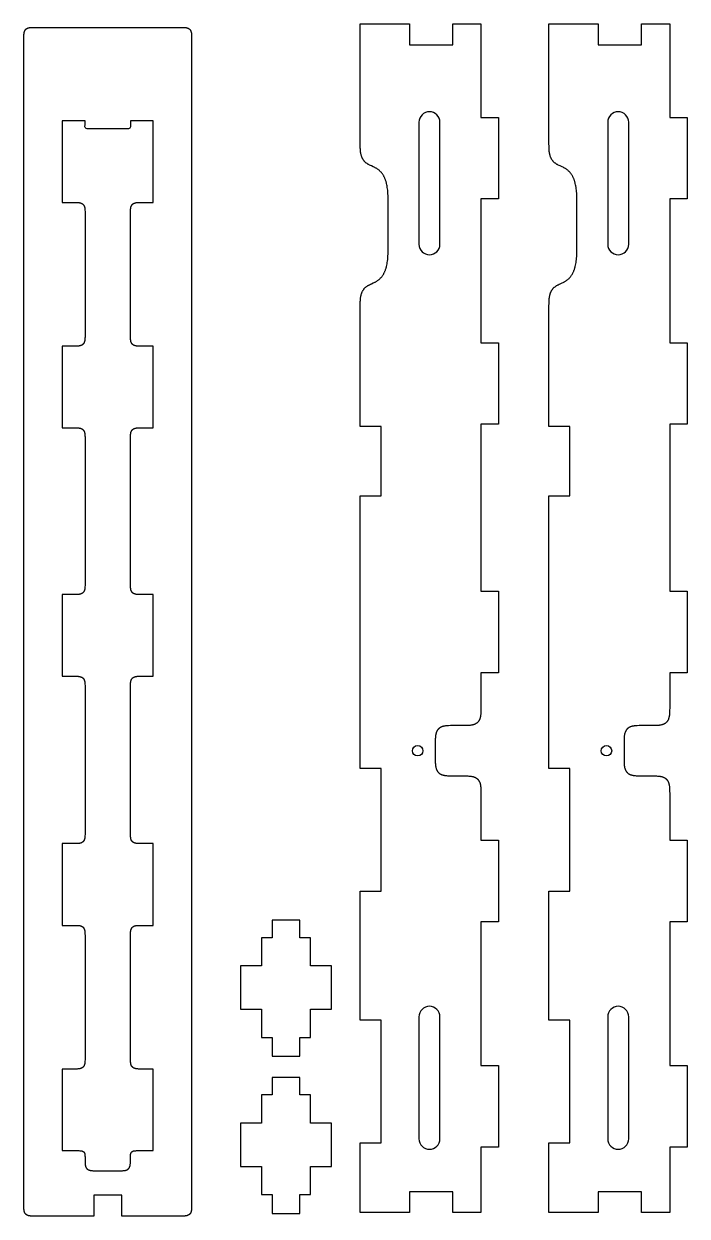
# Model space of a CAD drawing. Extents: x -848 to -427, y -230 to 168.
# Drawn here: x -848 to -658.2, y -173 to 168.2 of the extents above; entities that cross this region are included whole.
import ezdxf

# ---------------------------------------------------------------- set-up
doc = ezdxf.new("R2010")
doc.units = 0
doc.layers.add('DEFAULT', color=7, linetype='CONTINUOUS')

msp = doc.modelspace()

# ---------------------------------------------------------------- linework, layer by layer
at = {"layer": 'DEFAULT'}
for points in [[(-848, -170), (-848, 164.21), (-848, 164.59), (-847.99, 164.95), (-847.98, 165.13), (-847.96, 165.3), (-847.95, 165.39), (-847.94, 165.47), (-847.93, 165.55), (-847.92, 165.63), (-847.9, 165.71), (-847.89, 165.79), (-847.87, 165.86), (-847.85, 165.94), (-847.82, 166.01), (-847.8, 166.08), (-847.79, 166.11), (-847.77, 166.14), (-847.76, 166.18), (-847.74, 166.21), (-847.73, 166.24), (-847.71, 166.27), (-847.7, 166.3), (-847.68, 166.33), (-847.66, 166.36), (-847.64, 166.39), (-847.63, 166.42), (-847.61, 166.45), (-847.59, 166.47), (-847.57, 166.5), (-847.55, 166.53), (-847.53, 166.55), (-847.51, 166.58), (-847.48, 166.6), (-847.46, 166.63), (-847.44, 166.65), (-847.41, 166.68), (-847.39, 166.7), (-847.36, 166.72), (-847.34, 166.74), (-847.31, 166.76), (-847.29, 166.78), (-847.26, 166.8), (-847.23, 166.82), (-847.2, 166.84), (-847.18, 166.86), (-847.15, 166.88), (-847.12, 166.89), (-847.09, 166.91), (-847.06, 166.93), (-847.02, 166.94), (-846.99, 166.96), (-846.96, 166.97), (-846.93, 166.99), (-846.89, 167), (-846.86, 167.01), (-846.79, 167.04), (-846.72, 167.06), (-846.65, 167.08), (-846.57, 167.1), (-846.5, 167.12), (-846.42, 167.13), (-846.34, 167.15), (-846.26, 167.16), (-846.17, 167.17), (-846.09, 167.18), (-845.92, 167.19), (-845.74, 167.2), (-845.37, 167.21), (-845, 167.21), (-803, 167.21), (-802.63, 167.21), (-802.26, 167.2), (-802.08, 167.19), (-801.91, 167.18), (-801.83, 167.17), (-801.74, 167.16), (-801.66, 167.15), (-801.58, 167.13), (-801.5, 167.12), (-801.43, 167.1), (-801.35, 167.08), (-801.28, 167.06), (-801.21, 167.04), (-801.14, 167.01), (-801.11, 167), (-801.07, 166.99), (-801.04, 166.97), (-801.01, 166.96), (-800.98, 166.94), (-800.94, 166.93), (-800.91, 166.91), (-800.88, 166.89), (-800.85, 166.88), (-800.82, 166.86), (-800.8, 166.84), (-800.77, 166.82), (-800.74, 166.8), (-800.71, 166.78), (-800.69, 166.76), (-800.66, 166.74), (-800.64, 166.72), (-800.61, 166.7), (-800.59, 166.68), (-800.56, 166.65), (-800.54, 166.63), (-800.52, 166.6), (-800.49, 166.58), (-800.47, 166.55), (-800.45, 166.53), (-800.43, 166.5), (-800.41, 166.47), (-800.39, 166.45), (-800.37, 166.42), (-800.36, 166.39), (-800.34, 166.36), (-800.32, 166.33), (-800.3, 166.3), (-800.29, 166.27), (-800.27, 166.24), (-800.26, 166.21), (-800.24, 166.18), (-800.23, 166.14), (-800.21, 166.11), (-800.2, 166.08), (-800.18, 166.01), (-800.15, 165.94), (-800.13, 165.86), (-800.11, 165.79), (-800.1, 165.71), (-800.08, 165.63), (-800.07, 165.55), (-800.06, 165.47), (-800.05, 165.39), (-800.04, 165.3), (-800.02, 165.13), (-800.01, 164.95), (-800, 164.59), (-800, 164.21), (-800, -170), (-800, -170.37), (-800.01, -170.74), (-800.02, -170.92), (-800.04, -171.09), (-800.05, -171.17), (-800.06, -171.26), (-800.07, -171.34), (-800.08, -171.42), (-800.1, -171.5), (-800.11, -171.57), (-800.13, -171.65), (-800.15, -171.72), (-800.18, -171.79), (-800.2, -171.86), (-800.21, -171.89), (-800.23, -171.93), (-800.24, -171.96), (-800.26, -171.99), (-800.27, -172.02), (-800.29, -172.06), (-800.3, -172.09), (-800.32, -172.12), (-800.34, -172.15), (-800.36, -172.18), (-800.37, -172.2), (-800.39, -172.23), (-800.41, -172.26), (-800.43, -172.29), (-800.45, -172.31), (-800.47, -172.34), (-800.49, -172.36), (-800.52, -172.39), (-800.54, -172.41), (-800.56, -172.44), (-800.59, -172.46), (-800.61, -172.48), (-800.64, -172.51), (-800.66, -172.53), (-800.69, -172.55), (-800.71, -172.57), (-800.74, -172.59), (-800.77, -172.61), (-800.8, -172.63), (-800.82, -172.64), (-800.85, -172.66), (-800.88, -172.68), (-800.91, -172.7), (-800.94, -172.71), (-800.98, -172.73), (-801.01, -172.74), (-801.04, -172.76), (-801.07, -172.77), (-801.11, -172.79), (-801.14, -172.8), (-801.21, -172.82), (-801.28, -172.85), (-801.35, -172.87), (-801.43, -172.89), (-801.5, -172.9), (-801.58, -172.92), (-801.66, -172.93), (-801.74, -172.94), (-801.83, -172.95), (-801.91, -172.96), (-802.08, -172.98), (-802.26, -172.99), (-802.63, -173), (-803, -173), (-820, -173), (-820, -167), (-828, -167), (-828, -173), (-845, -173), (-845.37, -173), (-845.74, -172.99), (-845.92, -172.98), (-846.09, -172.96), (-846.17, -172.95), (-846.26, -172.94), (-846.34, -172.93), (-846.42, -172.92), (-846.5, -172.9), (-846.57, -172.89), (-846.65, -172.87), (-846.72, -172.85), (-846.79, -172.82), (-846.86, -172.8), (-846.89, -172.79), (-846.93, -172.77), (-846.96, -172.76), (-846.99, -172.74), (-847.02, -172.73), (-847.06, -172.71), (-847.09, -172.7), (-847.12, -172.68), (-847.15, -172.66), (-847.18, -172.64), (-847.2, -172.63), (-847.23, -172.61), (-847.26, -172.59), (-847.29, -172.57), (-847.31, -172.55), (-847.34, -172.53), (-847.36, -172.51), (-847.39, -172.48), (-847.41, -172.46), (-847.44, -172.44), (-847.46, -172.41), (-847.48, -172.39), (-847.51, -172.36), (-847.53, -172.34), (-847.55, -172.31), (-847.57, -172.29), (-847.59, -172.26), (-847.61, -172.23), (-847.63, -172.2), (-847.64, -172.18), (-847.66, -172.15), (-847.68, -172.12), (-847.7, -172.09), (-847.71, -172.06), (-847.73, -172.02), (-847.74, -171.99), (-847.76, -171.96), (-847.77, -171.93), (-847.79, -171.89), (-847.8, -171.86), (-847.82, -171.79), (-847.85, -171.72), (-847.87, -171.65), (-847.89, -171.57), (-847.9, -171.5), (-847.92, -171.42), (-847.93, -171.34), (-847.94, -171.26), (-847.95, -171.17), (-847.96, -171.09), (-847.98, -170.92), (-847.99, -170.74), (-848, -170.37)], [(-717.23, -27.62), (-717.24, -28.24), (-717.25, -28.85), (-717.27, -29.15), (-717.29, -29.43), (-717.31, -29.58), (-717.33, -29.71), (-717.35, -29.85), (-717.37, -29.98), (-717.4, -30.11), (-717.43, -30.24), (-717.46, -30.37), (-717.49, -30.49), (-717.53, -30.61), (-717.57, -30.72), (-717.59, -30.78), (-717.61, -30.83), (-717.64, -30.89), (-717.66, -30.94), (-717.69, -30.99), (-717.71, -31.05), (-717.74, -31.1), (-717.77, -31.15), (-717.8, -31.2), (-717.83, -31.25), (-717.86, -31.29), (-717.89, -31.34), (-717.92, -31.39), (-717.95, -31.43), (-717.99, -31.48), (-718.02, -31.52), (-718.06, -31.56), (-718.1, -31.6), (-718.13, -31.64), (-718.17, -31.68), (-718.21, -31.72), (-718.25, -31.76), (-718.29, -31.8), (-718.34, -31.83), (-718.38, -31.87), (-718.42, -31.9), (-718.47, -31.93), (-718.51, -31.97), (-718.56, -32), (-718.61, -32.03), (-718.66, -32.06), (-718.71, -32.09), (-718.76, -32.11), (-718.81, -32.14), (-718.86, -32.17), (-718.91, -32.19), (-718.97, -32.22), (-719.02, -32.24), (-719.08, -32.26), (-719.13, -32.28), (-719.25, -32.32), (-719.37, -32.36), (-719.49, -32.4), (-719.61, -32.43), (-719.74, -32.46), (-719.87, -32.48), (-720, -32.51), (-720.14, -32.53), (-720.28, -32.54), (-720.42, -32.56), (-720.71, -32.58), (-721, -32.6), (-721.61, -32.62), (-722.23, -32.62), (-725.3, -32.62), (-725.92, -32.62), (-726.53, -32.64), (-726.83, -32.65), (-727.11, -32.68), (-727.26, -32.69), (-727.39, -32.71), (-727.53, -32.73), (-727.66, -32.76), (-727.79, -32.78), (-727.92, -32.81), (-728.05, -32.84), (-728.17, -32.88), (-728.29, -32.91), (-728.4, -32.96), (-728.46, -32.98), (-728.51, -33), (-728.57, -33.02), (-728.62, -33.05), (-728.67, -33.07), (-728.73, -33.1), (-728.78, -33.13), (-728.83, -33.15), (-728.88, -33.18), (-728.93, -33.21), (-728.97, -33.24), (-729.02, -33.27), (-729.07, -33.31), (-729.11, -33.34), (-729.16, -33.37), (-729.2, -33.41), (-729.24, -33.44), (-729.28, -33.48), (-729.32, -33.52), (-729.36, -33.56), (-729.4, -33.6), (-729.44, -33.64), (-729.47, -33.68), (-729.51, -33.72), (-729.55, -33.76), (-729.58, -33.81), (-729.61, -33.85), (-729.65, -33.9), (-729.68, -33.95), (-729.71, -33.99), (-729.74, -34.04), (-729.77, -34.09), (-729.79, -34.14), (-729.82, -34.19), (-729.85, -34.25), (-729.87, -34.3), (-729.9, -34.35), (-729.92, -34.41), (-729.94, -34.46), (-729.96, -34.52), (-730, -34.63), (-730.04, -34.75), (-730.08, -34.87), (-730.11, -35), (-730.14, -35.13), (-730.16, -35.26), (-730.19, -35.39), (-730.21, -35.53), (-730.22, -35.66), (-730.24, -35.8), (-730.26, -36.09), (-730.28, -36.39), (-730.3, -37), (-730.3, -37.62), (-730.3, -42), (-730.3, -42.62), (-730.28, -43.23), (-730.26, -43.53), (-730.24, -43.82), (-730.22, -43.96), (-730.21, -44.09), (-730.19, -44.23), (-730.16, -44.36), (-730.14, -44.49), (-730.11, -44.62), (-730.08, -44.75), (-730.04, -44.87), (-730, -44.99), (-729.96, -45.1), (-729.94, -45.16), (-729.92, -45.21), (-729.9, -45.27), (-729.87, -45.32), (-729.85, -45.37), (-729.82, -45.43), (-729.79, -45.48), (-729.77, -45.53), (-729.74, -45.58), (-729.71, -45.63), (-729.68, -45.67), (-729.65, -45.72), (-729.61, -45.77), (-729.58, -45.81), (-729.55, -45.86), (-729.51, -45.9), (-729.47, -45.94), (-729.44, -45.98), (-729.4, -46.02), (-729.36, -46.06), (-729.32, -46.1), (-729.28, -46.14), (-729.24, -46.18), (-729.2, -46.21), (-729.16, -46.25), (-729.11, -46.28), (-729.07, -46.31), (-729.02, -46.35), (-728.97, -46.38), (-728.93, -46.41), (-728.88, -46.44), (-728.83, -46.47), (-728.78, -46.49), (-728.73, -46.52), (-728.67, -46.55), (-728.62, -46.57), (-728.57, -46.6), (-728.51, -46.62), (-728.46, -46.64), (-728.4, -46.66), (-728.29, -46.7), (-728.17, -46.74), (-728.05, -46.78), (-727.92, -46.81), (-727.79, -46.84), (-727.66, -46.86), (-727.53, -46.89), (-727.39, -46.91), (-727.26, -46.92), (-727.11, -46.94), (-726.83, -46.96), (-726.53, -46.98), (-725.92, -47), (-725.3, -47), (-722.23, -47), (-721.61, -47), (-721, -47.02), (-720.71, -47.04), (-720.42, -47.06), (-720.28, -47.08), (-720.14, -47.09), (-720, -47.11), (-719.87, -47.14), (-719.74, -47.16), (-719.61, -47.19), (-719.49, -47.22), (-719.37, -47.26), (-719.25, -47.3), (-719.13, -47.34), (-719.08, -47.36), (-719.02, -47.38), (-718.97, -47.4), (-718.91, -47.43), (-718.86, -47.45), (-718.81, -47.48), (-718.76, -47.51), (-718.71, -47.53), (-718.66, -47.56), (-718.61, -47.59), (-718.56, -47.62), (-718.51, -47.65), (-718.47, -47.69), (-718.42, -47.72), (-718.38, -47.75), (-718.34, -47.79), (-718.29, -47.82), (-718.25, -47.86), (-718.21, -47.9), (-718.17, -47.94), (-718.13, -47.98), (-718.1, -48.02), (-718.06, -48.06), (-718.02, -48.1), (-717.99, -48.14), (-717.95, -48.19), (-717.92, -48.23), (-717.89, -48.28), (-717.86, -48.33), (-717.83, -48.37), (-717.8, -48.42), (-717.77, -48.47), (-717.74, -48.52), (-717.71, -48.57), (-717.69, -48.63), (-717.66, -48.68), (-717.64, -48.73), (-717.61, -48.79), (-717.59, -48.84), (-717.57, -48.9), (-717.53, -49.01), (-717.49, -49.13), (-717.46, -49.25), (-717.43, -49.38), (-717.4, -49.51), (-717.37, -49.64), (-717.35, -49.77), (-717.33, -49.91), (-717.31, -50.04), (-717.29, -50.18), (-717.27, -50.47), (-717.25, -50.77), (-717.24, -51.38), (-717.23, -52), (-717.23, -65.4), (-712.23, -65.4), (-712.23, -88.75), (-717.23, -88.75), (-717.23, -129.9), (-712.23, -129.9), (-712.23, -153.25), (-717.23, -153.25), (-717.23, -172), (-725.31, -172), (-725.31, -166), (-737.69, -166), (-737.69, -172), (-751.77, -172), (-751.77, -152), (-745.77, -152), (-745.77, -116.93), (-751.77, -116.93), (-751.77, -80), (-745.77, -80), (-745.77, -44.93), (-751.77, -44.93), (-751.77, 33.15), (-745.77, 33.15), (-745.77, 53), (-751.77, 53), (-751.77, 87.24), (-751.75, 88.45), (-751.74, 88.75), (-751.73, 89.05), (-751.71, 89.35), (-751.68, 89.65), (-751.64, 89.94), (-751.62, 90.08), (-751.59, 90.22), (-751.56, 90.36), (-751.53, 90.5), (-751.5, 90.64), (-751.46, 90.78), (-751.43, 90.91), (-751.38, 91.04), (-751.34, 91.17), (-751.29, 91.3), (-751.24, 91.42), (-751.18, 91.55), (-751.12, 91.67), (-751.06, 91.79), (-751, 91.9), (-750.93, 92.01), (-750.85, 92.12), (-750.78, 92.23), (-750.74, 92.28), (-750.7, 92.34), (-750.66, 92.39), (-750.61, 92.44), (-750.57, 92.49), (-750.53, 92.53), (-750.44, 92.63), (-750.34, 92.72), (-750.25, 92.81), (-750.14, 92.9), (-750.04, 92.98), (-749.93, 93.07), (-749.82, 93.14), (-749.71, 93.22), (-749.59, 93.29), (-749.47, 93.37), (-749.35, 93.44), (-749.22, 93.5), (-749.1, 93.57), (-748.84, 93.7), (-748.57, 93.82), (-748.03, 94.07), (-747.75, 94.19), (-747.62, 94.26), (-747.48, 94.33), (-747.33, 94.41), (-747.19, 94.49), (-747.05, 94.58), (-746.91, 94.67), (-746.78, 94.76), (-746.64, 94.85), (-746.52, 94.95), (-746.39, 95.05), (-746.27, 95.16), (-746.15, 95.27), (-746.03, 95.38), (-745.92, 95.49), (-745.81, 95.61), (-745.71, 95.73), (-745.6, 95.86), (-745.5, 95.98), (-745.41, 96.11), (-745.31, 96.25), (-745.22, 96.39), (-745.14, 96.53), (-745.05, 96.67), (-744.97, 96.82), (-744.9, 96.97), (-744.82, 97.12), (-744.75, 97.27), (-744.68, 97.43), (-744.62, 97.59), (-744.55, 97.76), (-744.49, 97.93), (-744.44, 98.1), (-744.38, 98.27), (-744.33, 98.44), (-744.28, 98.62), (-744.24, 98.8), (-744.15, 99.17), (-744.08, 99.56), (-744.01, 99.95), (-743.96, 100.34), (-743.91, 100.75), (-743.87, 101.17), (-743.84, 101.59), (-743.8, 102.45), (-743.78, 103.34), (-743.77, 105.15), (-743.77, 116.21), (-743.78, 118.02), (-743.8, 118.91), (-743.84, 119.77), (-743.87, 120.19), (-743.91, 120.61), (-743.96, 121.02), (-744.01, 121.42), (-744.08, 121.81), (-744.15, 122.19), (-744.24, 122.56), (-744.28, 122.74), (-744.33, 122.92), (-744.38, 123.09), (-744.44, 123.26), (-744.49, 123.44), (-744.55, 123.6), (-744.62, 123.77), (-744.68, 123.93), (-744.75, 124.09), (-744.82, 124.24), (-744.9, 124.4), (-744.97, 124.55), (-745.05, 124.69), (-745.14, 124.83), (-745.22, 124.98), (-745.31, 125.11), (-745.41, 125.25), (-745.5, 125.38), (-745.6, 125.5), (-745.71, 125.63), (-745.81, 125.75), (-745.92, 125.87), (-746.03, 125.98), (-746.15, 126.09), (-746.27, 126.2), (-746.39, 126.31), (-746.52, 126.41), (-746.64, 126.51), (-746.78, 126.6), (-746.91, 126.69), (-747.05, 126.78), (-747.19, 126.87), (-747.33, 126.95), (-747.48, 127.03), (-747.62, 127.1), (-747.75, 127.17), (-748.03, 127.29), (-748.57, 127.54), (-748.84, 127.66), (-749.1, 127.79), (-749.22, 127.86), (-749.35, 127.92), (-749.47, 127.99), (-749.59, 128.07), (-749.71, 128.14), (-749.82, 128.22), (-749.93, 128.3), (-750.04, 128.38), (-750.14, 128.46), (-750.25, 128.55), (-750.34, 128.64), (-750.44, 128.73), (-750.53, 128.83), (-750.57, 128.87), (-750.61, 128.92), (-750.66, 128.97), (-750.7, 129.03), (-750.74, 129.08), (-750.78, 129.13), (-750.85, 129.24), (-750.93, 129.35), (-751, 129.46), (-751.06, 129.57), (-751.12, 129.69), (-751.18, 129.81), (-751.24, 129.94), (-751.29, 130.06), (-751.34, 130.19), (-751.38, 130.32), (-751.43, 130.45), (-751.46, 130.59), (-751.5, 130.72), (-751.53, 130.86), (-751.56, 131), (-751.59, 131.14), (-751.62, 131.28), (-751.64, 131.42), (-751.68, 131.72), (-751.71, 132.01), (-751.73, 132.31), (-751.74, 132.61), (-751.75, 132.91), (-751.77, 134.12), (-751.77, 168.21), (-737.69, 168.21), (-737.69, 162.21), (-725.31, 162.21), (-725.31, 168.21), (-717.23, 168.21), (-717.23, 141.46), (-712.23, 141.46), (-712.23, 118.11), (-717.23, 118.11), (-717.23, 76.97), (-712.23, 76.97), (-712.23, 53.61), (-717.23, 53.61), (-717.23, 5.87), (-712.23, 5.87), (-712.23, -17.48), (-717.23, -17.48)], [(-663.23, -27.62), (-663.24, -28.24), (-663.25, -28.85), (-663.27, -29.15), (-663.29, -29.43), (-663.31, -29.58), (-663.33, -29.71), (-663.35, -29.85), (-663.37, -29.98), (-663.4, -30.11), (-663.43, -30.24), (-663.46, -30.37), (-663.49, -30.49), (-663.53, -30.61), (-663.57, -30.72), (-663.59, -30.78), (-663.61, -30.83), (-663.64, -30.89), (-663.66, -30.94), (-663.69, -30.99), (-663.71, -31.05), (-663.74, -31.1), (-663.77, -31.15), (-663.8, -31.2), (-663.83, -31.25), (-663.86, -31.29), (-663.89, -31.34), (-663.92, -31.39), (-663.95, -31.43), (-663.99, -31.48), (-664.02, -31.52), (-664.06, -31.56), (-664.1, -31.6), (-664.13, -31.64), (-664.17, -31.68), (-664.21, -31.72), (-664.25, -31.76), (-664.29, -31.8), (-664.34, -31.83), (-664.38, -31.87), (-664.42, -31.9), (-664.47, -31.93), (-664.51, -31.97), (-664.56, -32), (-664.61, -32.03), (-664.66, -32.06), (-664.71, -32.09), (-664.76, -32.11), (-664.81, -32.14), (-664.86, -32.17), (-664.91, -32.19), (-664.97, -32.22), (-665.02, -32.24), (-665.08, -32.26), (-665.13, -32.28), (-665.25, -32.32), (-665.37, -32.36), (-665.49, -32.4), (-665.61, -32.43), (-665.74, -32.46), (-665.87, -32.48), (-666, -32.51), (-666.14, -32.53), (-666.28, -32.54), (-666.42, -32.56), (-666.71, -32.58), (-667, -32.6), (-667.61, -32.62), (-668.23, -32.62), (-671.3, -32.62), (-671.92, -32.62), (-672.53, -32.64), (-672.83, -32.65), (-673.11, -32.68), (-673.26, -32.69), (-673.39, -32.71), (-673.53, -32.73), (-673.66, -32.76), (-673.79, -32.78), (-673.92, -32.81), (-674.05, -32.84), (-674.17, -32.88), (-674.29, -32.91), (-674.4, -32.96), (-674.46, -32.98), (-674.51, -33), (-674.57, -33.02), (-674.62, -33.05), (-674.67, -33.07), (-674.73, -33.1), (-674.78, -33.13), (-674.83, -33.15), (-674.88, -33.18), (-674.93, -33.21), (-674.97, -33.24), (-675.02, -33.27), (-675.07, -33.31), (-675.11, -33.34), (-675.16, -33.37), (-675.2, -33.41), (-675.24, -33.44), (-675.28, -33.48), (-675.32, -33.52), (-675.36, -33.56), (-675.4, -33.6), (-675.44, -33.64), (-675.47, -33.68), (-675.51, -33.72), (-675.55, -33.76), (-675.58, -33.81), (-675.61, -33.85), (-675.65, -33.9), (-675.68, -33.95), (-675.71, -33.99), (-675.74, -34.04), (-675.77, -34.09), (-675.79, -34.14), (-675.82, -34.19), (-675.85, -34.25), (-675.87, -34.3), (-675.9, -34.35), (-675.92, -34.41), (-675.94, -34.46), (-675.96, -34.52), (-676, -34.63), (-676.04, -34.75), (-676.08, -34.87), (-676.11, -35), (-676.14, -35.13), (-676.16, -35.26), (-676.19, -35.39), (-676.21, -35.53), (-676.22, -35.66), (-676.24, -35.8), (-676.26, -36.09), (-676.28, -36.39), (-676.3, -37), (-676.3, -37.62), (-676.3, -42), (-676.3, -42.62), (-676.28, -43.23), (-676.26, -43.53), (-676.24, -43.82), (-676.22, -43.96), (-676.21, -44.09), (-676.19, -44.23), (-676.16, -44.36), (-676.14, -44.49), (-676.11, -44.62), (-676.08, -44.75), (-676.04, -44.87), (-676, -44.99), (-675.96, -45.1), (-675.94, -45.16), (-675.92, -45.21), (-675.9, -45.27), (-675.87, -45.32), (-675.85, -45.37), (-675.82, -45.43), (-675.79, -45.48), (-675.77, -45.53), (-675.74, -45.58), (-675.71, -45.63), (-675.68, -45.67), (-675.65, -45.72), (-675.61, -45.77), (-675.58, -45.81), (-675.55, -45.86), (-675.51, -45.9), (-675.47, -45.94), (-675.44, -45.98), (-675.4, -46.02), (-675.36, -46.06), (-675.32, -46.1), (-675.28, -46.14), (-675.24, -46.18), (-675.2, -46.21), (-675.16, -46.25), (-675.11, -46.28), (-675.07, -46.31), (-675.02, -46.35), (-674.97, -46.38), (-674.93, -46.41), (-674.88, -46.44), (-674.83, -46.47), (-674.78, -46.49), (-674.73, -46.52), (-674.67, -46.55), (-674.62, -46.57), (-674.57, -46.6), (-674.51, -46.62), (-674.46, -46.64), (-674.4, -46.66), (-674.29, -46.7), (-674.17, -46.74), (-674.05, -46.78), (-673.92, -46.81), (-673.79, -46.84), (-673.66, -46.86), (-673.53, -46.89), (-673.39, -46.91), (-673.26, -46.92), (-673.11, -46.94), (-672.83, -46.96), (-672.53, -46.98), (-671.92, -47), (-671.3, -47), (-668.23, -47), (-667.61, -47), (-667, -47.02), (-666.71, -47.04), (-666.42, -47.06), (-666.28, -47.08), (-666.14, -47.09), (-666, -47.11), (-665.87, -47.14), (-665.74, -47.16), (-665.61, -47.19), (-665.49, -47.22), (-665.37, -47.26), (-665.25, -47.3), (-665.13, -47.34), (-665.08, -47.36), (-665.02, -47.38), (-664.97, -47.4), (-664.91, -47.43), (-664.86, -47.45), (-664.81, -47.48), (-664.76, -47.51), (-664.71, -47.53), (-664.66, -47.56), (-664.61, -47.59), (-664.56, -47.62), (-664.51, -47.65), (-664.47, -47.69), (-664.42, -47.72), (-664.38, -47.75), (-664.34, -47.79), (-664.29, -47.82), (-664.25, -47.86), (-664.21, -47.9), (-664.17, -47.94), (-664.13, -47.98), (-664.1, -48.02), (-664.06, -48.06), (-664.02, -48.1), (-663.99, -48.14), (-663.95, -48.19), (-663.92, -48.23), (-663.89, -48.28), (-663.86, -48.33), (-663.83, -48.37), (-663.8, -48.42), (-663.77, -48.47), (-663.74, -48.52), (-663.71, -48.57), (-663.69, -48.63), (-663.66, -48.68), (-663.64, -48.73), (-663.61, -48.79), (-663.59, -48.84), (-663.57, -48.9), (-663.53, -49.01), (-663.49, -49.13), (-663.46, -49.25), (-663.43, -49.38), (-663.4, -49.51), (-663.37, -49.64), (-663.35, -49.77), (-663.33, -49.91), (-663.31, -50.04), (-663.29, -50.18), (-663.27, -50.47), (-663.25, -50.77), (-663.24, -51.38), (-663.23, -52), (-663.23, -65.4), (-658.23, -65.4), (-658.23, -88.75), (-663.23, -88.75), (-663.23, -129.9), (-658.23, -129.9), (-658.23, -153.25), (-663.23, -153.25), (-663.23, -172), (-671.31, -172), (-671.31, -166), (-683.69, -166), (-683.69, -172), (-697.77, -172), (-697.77, -152), (-691.77, -152), (-691.77, -116.93), (-697.77, -116.93), (-697.77, -80), (-691.77, -80), (-691.77, -44.93), (-697.77, -44.93), (-697.77, 33.15), (-691.77, 33.15), (-691.77, 53), (-697.77, 53), (-697.77, 87.24), (-697.75, 88.45), (-697.74, 88.75), (-697.73, 89.05), (-697.71, 89.35), (-697.68, 89.65), (-697.64, 89.94), (-697.62, 90.08), (-697.59, 90.22), (-697.56, 90.36), (-697.53, 90.5), (-697.5, 90.64), (-697.46, 90.78), (-697.43, 90.91), (-697.38, 91.04), (-697.34, 91.17), (-697.29, 91.3), (-697.24, 91.42), (-697.18, 91.55), (-697.12, 91.67), (-697.06, 91.79), (-697, 91.9), (-696.93, 92.01), (-696.85, 92.12), (-696.78, 92.23), (-696.74, 92.28), (-696.7, 92.34), (-696.66, 92.39), (-696.61, 92.44), (-696.57, 92.49), (-696.53, 92.53), (-696.44, 92.63), (-696.34, 92.72), (-696.25, 92.81), (-696.14, 92.9), (-696.04, 92.98), (-695.93, 93.07), (-695.82, 93.14), (-695.71, 93.22), (-695.59, 93.29), (-695.47, 93.37), (-695.35, 93.44), (-695.22, 93.5), (-695.1, 93.57), (-694.84, 93.7), (-694.57, 93.82), (-694.03, 94.07), (-693.75, 94.19), (-693.62, 94.26), (-693.48, 94.33), (-693.33, 94.41), (-693.19, 94.49), (-693.05, 94.58), (-692.91, 94.67), (-692.78, 94.76), (-692.64, 94.85), (-692.52, 94.95), (-692.39, 95.05), (-692.27, 95.16), (-692.15, 95.27), (-692.03, 95.38), (-691.92, 95.49), (-691.81, 95.61), (-691.71, 95.73), (-691.6, 95.86), (-691.5, 95.98), (-691.41, 96.11), (-691.31, 96.25), (-691.22, 96.39), (-691.14, 96.53), (-691.05, 96.67), (-690.97, 96.82), (-690.9, 96.97), (-690.82, 97.12), (-690.75, 97.27), (-690.68, 97.43), (-690.62, 97.59), (-690.55, 97.76), (-690.49, 97.93), (-690.44, 98.1), (-690.38, 98.27), (-690.33, 98.44), (-690.28, 98.62), (-690.24, 98.8), (-690.15, 99.17), (-690.08, 99.56), (-690.01, 99.95), (-689.96, 100.34), (-689.91, 100.75), (-689.87, 101.17), (-689.84, 101.59), (-689.8, 102.45), (-689.78, 103.34), (-689.77, 105.15), (-689.77, 116.21), (-689.78, 118.02), (-689.8, 118.91), (-689.84, 119.77), (-689.87, 120.19), (-689.91, 120.61), (-689.96, 121.02), (-690.01, 121.42), (-690.08, 121.81), (-690.15, 122.19), (-690.24, 122.56), (-690.28, 122.74), (-690.33, 122.92), (-690.38, 123.09), (-690.44, 123.26), (-690.49, 123.44), (-690.55, 123.6), (-690.62, 123.77), (-690.68, 123.93), (-690.75, 124.09), (-690.82, 124.24), (-690.9, 124.4), (-690.97, 124.55), (-691.05, 124.69), (-691.14, 124.83), (-691.22, 124.98), (-691.31, 125.11), (-691.41, 125.25), (-691.5, 125.38), (-691.6, 125.5), (-691.71, 125.63), (-691.81, 125.75), (-691.92, 125.87), (-692.03, 125.98), (-692.15, 126.09), (-692.27, 126.2), (-692.39, 126.31), (-692.52, 126.41), (-692.64, 126.51), (-692.78, 126.6), (-692.91, 126.69), (-693.05, 126.78), (-693.19, 126.87), (-693.33, 126.95), (-693.48, 127.03), (-693.62, 127.1), (-693.75, 127.17), (-694.03, 127.29), (-694.57, 127.54), (-694.84, 127.66), (-695.1, 127.79), (-695.22, 127.86), (-695.35, 127.92), (-695.47, 127.99), (-695.59, 128.07), (-695.71, 128.14), (-695.82, 128.22), (-695.93, 128.3), (-696.04, 128.38), (-696.14, 128.46), (-696.25, 128.55), (-696.34, 128.64), (-696.44, 128.73), (-696.53, 128.83), (-696.57, 128.87), (-696.61, 128.92), (-696.66, 128.97), (-696.7, 129.03), (-696.74, 129.08), (-696.78, 129.13), (-696.85, 129.24), (-696.93, 129.35), (-697, 129.46), (-697.06, 129.57), (-697.12, 129.69), (-697.18, 129.81), (-697.24, 129.94), (-697.29, 130.06), (-697.34, 130.19), (-697.38, 130.32), (-697.43, 130.45), (-697.46, 130.59), (-697.5, 130.72), (-697.53, 130.86), (-697.56, 131), (-697.59, 131.14), (-697.62, 131.28), (-697.64, 131.42), (-697.68, 131.72), (-697.71, 132.01), (-697.73, 132.31), (-697.74, 132.61), (-697.75, 132.91), (-697.77, 134.12), (-697.77, 168.21), (-683.69, 168.21), (-683.69, 162.21), (-671.31, 162.21), (-671.31, 168.21), (-663.23, 168.21), (-663.23, 141.46), (-658.23, 141.46), (-658.23, 118.11), (-663.23, 118.11), (-663.23, 76.97), (-658.23, 76.97), (-658.23, 53.61), (-663.23, 53.61), (-663.23, 5.87), (-658.23, 5.87), (-658.23, -17.48), (-663.23, -17.48)], [(-780, -93.31), (-780, -101.38), (-786, -101.38), (-786, -113.77), (-780, -113.77), (-780, -121.84), (-777, -121.84), (-777, -127.26), (-769, -127.26), (-769, -121.84), (-766, -121.84), (-766, -113.77), (-760, -113.77), (-760, -101.38), (-766, -101.38), (-766, -93.31), (-769, -93.31), (-769, -88.31), (-777, -88.31), (-777, -93.31)], [(-780, -138.31), (-780, -146.38), (-786, -146.38), (-786, -158.77), (-780, -158.77), (-780, -166.84), (-777, -166.84), (-777, -172.26), (-769, -172.26), (-769, -166.84), (-766, -166.84), (-766, -158.77), (-760, -158.77), (-760, -146.38), (-766, -146.38), (-766, -138.31), (-769, -138.31), (-769, -133.31), (-777, -133.31), (-777, -138.31)]]:
    msp.add_lwpolyline(points, close=True, dxfattribs=at)
for points in [[(-817.5, 139.21, -0.625), (-818.5, 138.21), (-829.5, 138.21, -0.625), (-830.5, 139.21), (-830.5, 140.46), (-837, 140.46), (-837, 117.11), (-833.5, 117.11), (-833.13, 117.11), (-832.76, 117.1), (-832.58, 117.09), (-832.41, 117.08), (-832.33, 117.07), (-832.24, 117.06), (-832.16, 117.04), (-832.08, 117.03), (-832, 117.02), (-831.93, 117), (-831.85, 116.98), (-831.78, 116.96), (-831.71, 116.94), (-831.64, 116.91), (-831.61, 116.9), (-831.57, 116.88), (-831.54, 116.87), (-831.51, 116.86), (-831.48, 116.84), (-831.44, 116.83), (-831.41, 116.81), (-831.38, 116.79), (-831.35, 116.78), (-831.32, 116.76), (-831.3, 116.74), (-831.27, 116.72), (-831.24, 116.7), (-831.21, 116.68), (-831.19, 116.66), (-831.16, 116.64), (-831.14, 116.62), (-831.11, 116.6), (-831.09, 116.57), (-831.06, 116.55), (-831.04, 116.53), (-831.02, 116.5), (-830.99, 116.48), (-830.97, 116.45), (-830.95, 116.43), (-830.93, 116.4), (-830.91, 116.37), (-830.89, 116.35), (-830.87, 116.32), (-830.86, 116.29), (-830.84, 116.26), (-830.82, 116.23), (-830.8, 116.2), (-830.79, 116.17), (-830.77, 116.14), (-830.76, 116.11), (-830.74, 116.07), (-830.73, 116.04), (-830.71, 116.01), (-830.7, 115.97), (-830.68, 115.9), (-830.65, 115.83), (-830.63, 115.76), (-830.61, 115.69), (-830.6, 115.61), (-830.58, 115.53), (-830.57, 115.45), (-830.56, 115.37), (-830.55, 115.29), (-830.54, 115.2), (-830.52, 115.03), (-830.51, 114.85), (-830.5, 114.49), (-830.5, 114.11), (-830.5, 78.97), (-830.5, 78.59), (-830.51, 78.23), (-830.52, 78.05), (-830.54, 77.88), (-830.55, 77.79), (-830.56, 77.71), (-830.57, 77.63), (-830.58, 77.55), (-830.6, 77.47), (-830.61, 77.39), (-830.63, 77.32), (-830.65, 77.25), (-830.68, 77.17), (-830.7, 77.11), (-830.71, 77.07), (-830.73, 77.04), (-830.74, 77.01), (-830.76, 76.97), (-830.77, 76.94), (-830.79, 76.91), (-830.8, 76.88), (-830.82, 76.85), (-830.84, 76.82), (-830.86, 76.79), (-830.87, 76.76), (-830.89, 76.73), (-830.91, 76.71), (-830.93, 76.68), (-830.95, 76.65), (-830.97, 76.63), (-830.99, 76.6), (-831.02, 76.58), (-831.04, 76.55), (-831.06, 76.53), (-831.09, 76.51), (-831.11, 76.48), (-831.14, 76.46), (-831.16, 76.44), (-831.19, 76.42), (-831.21, 76.4), (-831.24, 76.38), (-831.27, 76.36), (-831.3, 76.34), (-831.32, 76.32), (-831.35, 76.3), (-831.38, 76.29), (-831.41, 76.27), (-831.44, 76.25), (-831.48, 76.24), (-831.51, 76.22), (-831.54, 76.21), (-831.57, 76.19), (-831.61, 76.18), (-831.64, 76.17), (-831.71, 76.14), (-831.78, 76.12), (-831.85, 76.1), (-831.93, 76.08), (-832, 76.06), (-832.08, 76.05), (-832.16, 76.03), (-832.24, 76.02), (-832.33, 76.01), (-832.41, 76), (-832.58, 75.99), (-832.76, 75.98), (-833.13, 75.97), (-833.5, 75.97), (-837, 75.97), (-837, 52.63), (-834.86, 52.63), (-834, 52.61), (-833.5, 52.61), (-833.13, 52.61), (-832.76, 52.6), (-832.58, 52.59), (-832.41, 52.58), (-832.33, 52.57), (-832.24, 52.56), (-832.16, 52.55), (-832.08, 52.53), (-832, 52.52), (-831.93, 52.5), (-831.85, 52.48), (-831.78, 52.46), (-831.71, 52.44), (-831.64, 52.41), (-831.61, 52.4), (-831.57, 52.39), (-831.54, 52.37), (-831.51, 52.36), (-831.48, 52.34), (-831.44, 52.33), (-831.41, 52.31), (-831.38, 52.29), (-831.35, 52.28), (-831.32, 52.26), (-831.3, 52.24), (-831.27, 52.22), (-831.24, 52.2), (-831.21, 52.18), (-831.19, 52.16), (-831.16, 52.14), (-831.14, 52.12), (-831.11, 52.1), (-831.09, 52.08), (-831.06, 52.05), (-831.04, 52.03), (-831.02, 52), (-830.99, 51.98), (-830.97, 51.95), (-830.95, 51.93), (-830.93, 51.9), (-830.91, 51.87), (-830.89, 51.85), (-830.87, 51.82), (-830.86, 51.79), (-830.84, 51.76), (-830.82, 51.73), (-830.8, 51.7), (-830.79, 51.67), (-830.77, 51.64), (-830.76, 51.61), (-830.74, 51.58), (-830.73, 51.54), (-830.71, 51.51), (-830.7, 51.48), (-830.68, 51.41), (-830.65, 51.34), (-830.63, 51.26), (-830.61, 51.19), (-830.6, 51.11), (-830.58, 51.03), (-830.57, 50.95), (-830.56, 50.87), (-830.55, 50.79), (-830.54, 50.7), (-830.52, 50.53), (-830.51, 50.35), (-830.5, 49.99), (-830.5, 49.61), (-830.5, 7.87), (-830.5, 7.5), (-830.51, 7.13), (-830.52, 6.96), (-830.54, 6.78), (-830.55, 6.7), (-830.56, 6.62), (-830.57, 6.54), (-830.58, 6.46), (-830.6, 6.38), (-830.61, 6.3), (-830.63, 6.23), (-830.65, 6.15), (-830.68, 6.08), (-830.7, 6.01), (-830.71, 5.98), (-830.73, 5.95), (-830.74, 5.91), (-830.76, 5.88), (-830.77, 5.85), (-830.79, 5.82), (-830.8, 5.79), (-830.82, 5.76), (-830.84, 5.73), (-830.86, 5.7), (-830.87, 5.67), (-830.89, 5.64), (-830.91, 5.61), (-830.93, 5.59), (-830.95, 5.56), (-830.97, 5.53), (-830.99, 5.51), (-831.02, 5.48), (-831.04, 5.46), (-831.06, 5.44), (-831.09, 5.41), (-831.11, 5.39), (-831.14, 5.37), (-831.16, 5.35), (-831.19, 5.33), (-831.21, 5.31), (-831.24, 5.29), (-831.27, 5.27), (-831.3, 5.25), (-831.32, 5.23), (-831.35, 5.21), (-831.38, 5.19), (-831.41, 5.18), (-831.44, 5.16), (-831.48, 5.15), (-831.51, 5.13), (-831.54, 5.12), (-831.57, 5.1), (-831.61, 5.09), (-831.64, 5.08), (-831.71, 5.05), (-831.78, 5.03), (-831.85, 5.01), (-831.93, 4.99), (-832, 4.97), (-832.08, 4.96), (-832.16, 4.94), (-832.24, 4.93), (-832.33, 4.92), (-832.41, 4.91), (-832.58, 4.89), (-832.76, 4.88), (-833.13, 4.88), (-833.5, 4.87), (-837, 4.87), (-837, -18.48), (-833.5, -18.48), (-833.13, -18.48), (-832.76, -18.49), (-832.58, -18.5), (-832.41, -18.51), (-832.33, -18.52), (-832.24, -18.53), (-832.16, -18.55), (-832.08, -18.56), (-832, -18.58), (-831.93, -18.59), (-831.85, -18.61), (-831.78, -18.63), (-831.71, -18.66), (-831.64, -18.68), (-831.61, -18.69), (-831.57, -18.71), (-831.54, -18.72), (-831.51, -18.73), (-831.48, -18.75), (-831.44, -18.77), (-831.41, -18.78), (-831.38, -18.8), (-831.35, -18.82), (-831.32, -18.83), (-831.3, -18.85), (-831.27, -18.87), (-831.24, -18.89), (-831.21, -18.91), (-831.19, -18.93), (-831.16, -18.95), (-831.14, -18.97), (-831.11, -18.99), (-831.09, -19.02), (-831.06, -19.04), (-831.04, -19.06), (-831.02, -19.09), (-830.99, -19.11), (-830.97, -19.14), (-830.95, -19.16), (-830.93, -19.19), (-830.91, -19.22), (-830.89, -19.25), (-830.87, -19.27), (-830.86, -19.3), (-830.84, -19.33), (-830.82, -19.36), (-830.8, -19.39), (-830.79, -19.42), (-830.77, -19.45), (-830.76, -19.48), (-830.74, -19.52), (-830.73, -19.55), (-830.71, -19.58), (-830.7, -19.62), (-830.68, -19.69), (-830.65, -19.76), (-830.63, -19.83), (-830.61, -19.91), (-830.6, -19.98), (-830.58, -20.06), (-830.57, -20.14), (-830.56, -20.22), (-830.55, -20.3), (-830.54, -20.39), (-830.52, -20.56), (-830.51, -20.74), (-830.5, -21.1), (-830.5, -21.48), (-830.5, -63.4), (-830.5, -63.77), (-830.51, -64.14), (-830.52, -64.32), (-830.54, -64.49), (-830.55, -64.57), (-830.56, -64.66), (-830.57, -64.74), (-830.58, -64.82), (-830.6, -64.9), (-830.61, -64.97), (-830.63, -65.05), (-830.65, -65.12), (-830.68, -65.19), (-830.7, -65.26), (-830.71, -65.29), (-830.73, -65.33), (-830.74, -65.36), (-830.76, -65.39), (-830.77, -65.42), (-830.79, -65.46), (-830.8, -65.49), (-830.82, -65.52), (-830.84, -65.55), (-830.86, -65.58), (-830.87, -65.6), (-830.89, -65.63), (-830.91, -65.66), (-830.93, -65.69), (-830.95, -65.71), (-830.97, -65.74), (-830.99, -65.76), (-831.02, -65.79), (-831.04, -65.81), (-831.06, -65.84), (-831.09, -65.86), (-831.11, -65.88), (-831.14, -65.91), (-831.16, -65.93), (-831.19, -65.95), (-831.21, -65.97), (-831.24, -65.99), (-831.27, -66.01), (-831.3, -66.03), (-831.32, -66.04), (-831.35, -66.06), (-831.38, -66.08), (-831.41, -66.1), (-831.44, -66.11), (-831.48, -66.13), (-831.51, -66.14), (-831.54, -66.16), (-831.57, -66.17), (-831.61, -66.19), (-831.64, -66.2), (-831.71, -66.22), (-831.78, -66.25), (-831.85, -66.27), (-831.93, -66.29), (-832, -66.3), (-832.08, -66.32), (-832.16, -66.33), (-832.24, -66.34), (-832.33, -66.35), (-832.41, -66.36), (-832.58, -66.38), (-832.76, -66.39), (-833.13, -66.4), (-833.5, -66.4), (-837, -66.4), (-837, -89.79), (-832.43, -89.79), (-832.29, -89.8), (-832.16, -89.82), (-832.09, -89.83), (-832.03, -89.84), (-831.96, -89.86), (-831.9, -89.87), (-831.84, -89.89), (-831.78, -89.91), (-831.72, -89.92), (-831.67, -89.94), (-831.61, -89.96), (-831.56, -89.99), (-831.5, -90.01), (-831.45, -90.03), (-831.4, -90.06), (-831.35, -90.09), (-831.33, -90.1), (-831.31, -90.12), (-831.28, -90.13), (-831.26, -90.15), (-831.24, -90.16), (-831.22, -90.18), (-831.2, -90.2), (-831.17, -90.21), (-831.15, -90.23), (-831.13, -90.25), (-831.11, -90.27), (-831.09, -90.29), (-831.07, -90.3), (-831.05, -90.32), (-831.03, -90.34), (-831.02, -90.36), (-831, -90.38), (-830.98, -90.4), (-830.96, -90.42), (-830.95, -90.45), (-830.93, -90.47), (-830.91, -90.49), (-830.9, -90.51), (-830.88, -90.53), (-830.87, -90.56), (-830.85, -90.58), (-830.82, -90.63), (-830.8, -90.68), (-830.77, -90.73), (-830.75, -90.78), (-830.72, -90.83), (-830.7, -90.89), (-830.68, -90.95), (-830.66, -91), (-830.65, -91.06), (-830.63, -91.12), (-830.61, -91.18), (-830.6, -91.25), (-830.59, -91.31), (-830.57, -91.37), (-830.56, -91.44), (-830.55, -91.57), (-830.53, -91.71), (-830.52, -91.85), (-830.51, -92), (-830.51, -92.15), (-830.5, -92.75), (-830.5, -127.9), (-830.5, -128.27), (-830.51, -128.64), (-830.52, -128.81), (-830.54, -128.99), (-830.55, -129.07), (-830.56, -129.16), (-830.57, -129.24), (-830.58, -129.32), (-830.6, -129.39), (-830.61, -129.47), (-830.63, -129.55), (-830.65, -129.62), (-830.68, -129.69), (-830.7, -129.76), (-830.71, -129.79), (-830.73, -129.83), (-830.74, -129.86), (-830.76, -129.89), (-830.77, -129.92), (-830.79, -129.95), (-830.8, -129.99), (-830.82, -130.02), (-830.84, -130.05), (-830.86, -130.07), (-830.87, -130.1), (-830.89, -130.13), (-830.91, -130.16), (-830.93, -130.19), (-830.95, -130.21), (-830.97, -130.24), (-830.99, -130.26), (-831.02, -130.29), (-831.04, -130.31), (-831.06, -130.34), (-831.09, -130.36), (-831.11, -130.38), (-831.14, -130.4), (-831.16, -130.43), (-831.19, -130.45), (-831.21, -130.47), (-831.24, -130.49), (-831.27, -130.51), (-831.3, -130.52), (-831.32, -130.54), (-831.35, -130.56), (-831.38, -130.58), (-831.41, -130.59), (-831.44, -130.61), (-831.48, -130.63), (-831.51, -130.64), (-831.54, -130.66), (-831.57, -130.67), (-831.61, -130.68), (-831.64, -130.7), (-831.71, -130.72), (-831.78, -130.74), (-831.85, -130.76), (-831.93, -130.78), (-832, -130.8), (-832.08, -130.82), (-832.16, -130.83), (-832.24, -130.84), (-832.33, -130.85), (-832.41, -130.86), (-832.58, -130.88), (-832.76, -130.89), (-833.13, -130.9), (-833.5, -130.9), (-837, -130.9), (-837, -154.25), (-832.5, -154.25), (-832.25, -154.25), (-832.01, -154.26), (-831.89, -154.26), (-831.77, -154.27), (-831.72, -154.28), (-831.66, -154.29), (-831.61, -154.3), (-831.55, -154.3), (-831.5, -154.32), (-831.45, -154.33), (-831.4, -154.34), (-831.35, -154.35), (-831.31, -154.37), (-831.26, -154.38), (-831.24, -154.39), (-831.21, -154.4), (-831.19, -154.41), (-831.17, -154.42), (-831.15, -154.43), (-831.13, -154.44), (-831.11, -154.45), (-831.09, -154.46), (-831.07, -154.48), (-831.05, -154.49), (-831.03, -154.5), (-831.01, -154.51), (-830.99, -154.52), (-830.98, -154.54), (-830.96, -154.55), (-830.94, -154.57), (-830.92, -154.58), (-830.91, -154.59), (-830.89, -154.61), (-830.88, -154.63), (-830.86, -154.64), (-830.84, -154.66), (-830.83, -154.67), (-830.82, -154.69), (-830.8, -154.71), (-830.79, -154.73), (-830.77, -154.74), (-830.76, -154.76), (-830.75, -154.78), (-830.74, -154.8), (-830.73, -154.82), (-830.71, -154.84), (-830.7, -154.86), (-830.69, -154.88), (-830.68, -154.9), (-830.67, -154.92), (-830.66, -154.94), (-830.65, -154.96), (-830.64, -154.99), (-830.63, -155.01), (-830.62, -155.06), (-830.6, -155.1), (-830.59, -155.15), (-830.58, -155.2), (-830.57, -155.25), (-830.55, -155.3), (-830.55, -155.36), (-830.54, -155.41), (-830.53, -155.47), (-830.52, -155.52), (-830.51, -155.64), (-830.51, -155.76), (-830.5, -156), (-830.5, -156.25), (-830.5, -157), (-830.5, -157.37), (-830.49, -157.74), (-830.48, -157.92), (-830.46, -158.09), (-830.45, -158.17), (-830.44, -158.26), (-830.43, -158.34), (-830.42, -158.42), (-830.4, -158.5), (-830.39, -158.57), (-830.37, -158.65), (-830.35, -158.72), (-830.32, -158.79), (-830.3, -158.86), (-830.29, -158.89), (-830.27, -158.93), (-830.26, -158.96), (-830.24, -158.99), (-830.23, -159.02), (-830.21, -159.06), (-830.2, -159.09), (-830.18, -159.12), (-830.16, -159.15), (-830.14, -159.18), (-830.13, -159.2), (-830.11, -159.23), (-830.09, -159.26), (-830.07, -159.29), (-830.05, -159.31), (-830.03, -159.34), (-830.01, -159.36), (-829.98, -159.39), (-829.96, -159.41), (-829.94, -159.44), (-829.91, -159.46), (-829.89, -159.48), (-829.86, -159.51), (-829.84, -159.53), (-829.81, -159.55), (-829.79, -159.57), (-829.76, -159.59), (-829.73, -159.61), (-829.7, -159.63), (-829.68, -159.64), (-829.65, -159.66), (-829.62, -159.68), (-829.59, -159.7), (-829.56, -159.71), (-829.52, -159.73), (-829.49, -159.74), (-829.46, -159.76), (-829.43, -159.77), (-829.39, -159.79), (-829.36, -159.8), (-829.29, -159.82), (-829.22, -159.85), (-829.15, -159.87), (-829.07, -159.89), (-829, -159.9), (-828.92, -159.92), (-828.84, -159.93), (-828.76, -159.94), (-828.67, -159.95), (-828.59, -159.96), (-828.42, -159.98), (-828.24, -159.99), (-827.87, -160), (-827.5, -160), (-820.5, -160), (-820.13, -160), (-819.76, -159.99), (-819.58, -159.98), (-819.41, -159.96), (-819.33, -159.95), (-819.24, -159.94), (-819.16, -159.93), (-819.08, -159.92), (-819, -159.9), (-818.93, -159.89), (-818.85, -159.87), (-818.78, -159.85), (-818.71, -159.82), (-818.64, -159.8), (-818.61, -159.79), (-818.57, -159.77), (-818.54, -159.76), (-818.51, -159.74), (-818.48, -159.73), (-818.44, -159.71), (-818.41, -159.7), (-818.38, -159.68), (-818.35, -159.66), (-818.32, -159.64), (-818.3, -159.63), (-818.27, -159.61), (-818.24, -159.59), (-818.21, -159.57), (-818.19, -159.55), (-818.16, -159.53), (-818.14, -159.51), (-818.11, -159.48), (-818.09, -159.46), (-818.06, -159.44), (-818.04, -159.41), (-818.02, -159.39), (-817.99, -159.36), (-817.97, -159.34), (-817.95, -159.31), (-817.93, -159.29), (-817.91, -159.26), (-817.89, -159.23), (-817.87, -159.2), (-817.86, -159.18), (-817.84, -159.15), (-817.82, -159.12), (-817.8, -159.09), (-817.79, -159.06), (-817.77, -159.02), (-817.76, -158.99), (-817.74, -158.96), (-817.73, -158.93), (-817.71, -158.89), (-817.7, -158.86), (-817.68, -158.79), (-817.65, -158.72), (-817.63, -158.65), (-817.61, -158.57), (-817.6, -158.5), (-817.58, -158.42), (-817.57, -158.34), (-817.56, -158.26), (-817.55, -158.17), (-817.54, -158.09), (-817.52, -157.92), (-817.51, -157.74), (-817.5, -157.37), (-817.5, -157), (-817.5, -156.25), (-817.5, -156), (-817.49, -155.76), (-817.49, -155.64), (-817.48, -155.52), (-817.47, -155.47), (-817.46, -155.41), (-817.45, -155.36), (-817.45, -155.3), (-817.43, -155.25), (-817.42, -155.2), (-817.41, -155.15), (-817.4, -155.1), (-817.38, -155.06), (-817.37, -155.01), (-817.36, -154.99), (-817.35, -154.96), (-817.34, -154.94), (-817.33, -154.92), (-817.32, -154.9), (-817.31, -154.88), (-817.3, -154.86), (-817.29, -154.84), (-817.27, -154.82), (-817.26, -154.8), (-817.25, -154.78), (-817.24, -154.76), (-817.23, -154.74), (-817.21, -154.73), (-817.2, -154.71), (-817.18, -154.69), (-817.17, -154.67), (-817.16, -154.66), (-817.14, -154.64), (-817.12, -154.63), (-817.11, -154.61), (-817.09, -154.59), (-817.08, -154.58), (-817.06, -154.57), (-817.04, -154.55), (-817.02, -154.54), (-817.01, -154.52), (-816.99, -154.51), (-816.97, -154.5), (-816.95, -154.49), (-816.93, -154.48), (-816.91, -154.46), (-816.89, -154.45), (-816.87, -154.44), (-816.85, -154.43), (-816.83, -154.42), (-816.81, -154.41), (-816.79, -154.4), (-816.76, -154.39), (-816.74, -154.38), (-816.69, -154.37), (-816.65, -154.35), (-816.6, -154.34), (-816.55, -154.33), (-816.5, -154.32), (-816.45, -154.3), (-816.39, -154.3), (-816.34, -154.29), (-816.28, -154.28), (-816.23, -154.27), (-816.11, -154.26), (-815.99, -154.26), (-815.75, -154.25), (-815.5, -154.25), (-811, -154.25), (-811, -130.9), (-814.5, -130.9), (-814.87, -130.9), (-815.24, -130.89), (-815.42, -130.88), (-815.59, -130.86), (-815.67, -130.85), (-815.76, -130.84), (-815.84, -130.83), (-815.92, -130.82), (-816, -130.8), (-816.07, -130.78), (-816.15, -130.76), (-816.22, -130.74), (-816.29, -130.72), (-816.36, -130.7), (-816.39, -130.68), (-816.43, -130.67), (-816.46, -130.66), (-816.49, -130.64), (-816.52, -130.63), (-816.56, -130.61), (-816.59, -130.59), (-816.62, -130.58), (-816.65, -130.56), (-816.68, -130.54), (-816.7, -130.52), (-816.73, -130.51), (-816.76, -130.49), (-816.79, -130.47), (-816.81, -130.45), (-816.84, -130.43), (-816.86, -130.4), (-816.89, -130.38), (-816.91, -130.36), (-816.94, -130.34), (-816.96, -130.31), (-816.98, -130.29), (-817.01, -130.26), (-817.03, -130.24), (-817.05, -130.21), (-817.07, -130.19), (-817.09, -130.16), (-817.11, -130.13), (-817.13, -130.1), (-817.14, -130.07), (-817.16, -130.05), (-817.18, -130.02), (-817.2, -129.99), (-817.21, -129.95), (-817.23, -129.92), (-817.24, -129.89), (-817.26, -129.86), (-817.27, -129.83), (-817.29, -129.79), (-817.3, -129.76), (-817.32, -129.69), (-817.35, -129.62), (-817.37, -129.55), (-817.39, -129.47), (-817.4, -129.39), (-817.42, -129.32), (-817.43, -129.24), (-817.44, -129.16), (-817.45, -129.07), (-817.46, -128.99), (-817.48, -128.81), (-817.49, -128.64), (-817.5, -128.27), (-817.5, -127.9), (-817.5, -92.75), (-817.49, -92.15), (-817.49, -92), (-817.48, -91.85), (-817.47, -91.71), (-817.45, -91.57), (-817.44, -91.44), (-817.43, -91.37), (-817.41, -91.31), (-817.4, -91.25), (-817.39, -91.18), (-817.37, -91.12), (-817.35, -91.06), (-817.34, -91), (-817.32, -90.95), (-817.3, -90.89), (-817.28, -90.83), (-817.25, -90.78), (-817.23, -90.73), (-817.2, -90.68), (-817.18, -90.63), (-817.15, -90.58), (-817.13, -90.56), (-817.12, -90.53), (-817.1, -90.51), (-817.09, -90.49), (-817.07, -90.47), (-817.05, -90.45), (-817.04, -90.42), (-817.02, -90.4), (-817, -90.38), (-816.98, -90.36), (-816.97, -90.34), (-816.95, -90.32), (-816.93, -90.3), (-816.91, -90.29), (-816.89, -90.27), (-816.87, -90.25), (-816.85, -90.23), (-816.83, -90.21), (-816.8, -90.2), (-816.78, -90.18), (-816.76, -90.16), (-816.74, -90.15), (-816.72, -90.13), (-816.69, -90.12), (-816.67, -90.1), (-816.65, -90.09), (-816.6, -90.06), (-816.55, -90.03), (-816.5, -90.01), (-816.44, -89.99), (-816.39, -89.96), (-816.33, -89.94), (-816.28, -89.92), (-816.22, -89.91), (-816.16, -89.89), (-816.1, -89.87), (-816.04, -89.86), (-815.97, -89.84), (-815.91, -89.83), (-815.84, -89.82), (-815.71, -89.8), (-815.57, -89.79), (-811, -89.79), (-811, -66.4), (-814.5, -66.4), (-814.87, -66.4), (-815.24, -66.39), (-815.42, -66.38), (-815.59, -66.36), (-815.67, -66.35), (-815.76, -66.34), (-815.84, -66.33), (-815.92, -66.32), (-816, -66.3), (-816.07, -66.29), (-816.15, -66.27), (-816.22, -66.25), (-816.29, -66.22), (-816.36, -66.2), (-816.39, -66.19), (-816.43, -66.17), (-816.46, -66.16), (-816.49, -66.14), (-816.52, -66.13), (-816.56, -66.11), (-816.59, -66.1), (-816.62, -66.08), (-816.65, -66.06), (-816.68, -66.04), (-816.7, -66.03), (-816.73, -66.01), (-816.76, -65.99), (-816.79, -65.97), (-816.81, -65.95), (-816.84, -65.93), (-816.86, -65.91), (-816.89, -65.88), (-816.91, -65.86), (-816.94, -65.84), (-816.96, -65.81), (-816.98, -65.79), (-817.01, -65.76), (-817.03, -65.74), (-817.05, -65.71), (-817.07, -65.69), (-817.09, -65.66), (-817.11, -65.63), (-817.13, -65.6), (-817.14, -65.58), (-817.16, -65.55), (-817.18, -65.52), (-817.2, -65.49), (-817.21, -65.46), (-817.23, -65.42), (-817.24, -65.39), (-817.26, -65.36), (-817.27, -65.33), (-817.29, -65.29), (-817.3, -65.26), (-817.32, -65.19), (-817.35, -65.12), (-817.37, -65.05), (-817.39, -64.97), (-817.4, -64.9), (-817.42, -64.82), (-817.43, -64.74), (-817.44, -64.66), (-817.45, -64.57), (-817.46, -64.49), (-817.48, -64.32), (-817.49, -64.14), (-817.5, -63.77), (-817.5, -63.4), (-817.5, -21.48), (-817.5, -21.1), (-817.49, -20.74), (-817.48, -20.56), (-817.46, -20.39), (-817.45, -20.3), (-817.44, -20.22), (-817.43, -20.14), (-817.42, -20.06), (-817.4, -19.98), (-817.39, -19.91), (-817.37, -19.83), (-817.35, -19.76), (-817.32, -19.69), (-817.3, -19.62), (-817.29, -19.58), (-817.27, -19.55), (-817.26, -19.52), (-817.24, -19.48), (-817.23, -19.45), (-817.21, -19.42), (-817.2, -19.39), (-817.18, -19.36), (-817.16, -19.33), (-817.14, -19.3), (-817.13, -19.27), (-817.11, -19.25), (-817.09, -19.22), (-817.07, -19.19), (-817.05, -19.16), (-817.03, -19.14), (-817.01, -19.11), (-816.98, -19.09), (-816.96, -19.06), (-816.94, -19.04), (-816.91, -19.02), (-816.89, -18.99), (-816.86, -18.97), (-816.84, -18.95), (-816.81, -18.93), (-816.79, -18.91), (-816.76, -18.89), (-816.73, -18.87), (-816.7, -18.85), (-816.68, -18.83), (-816.65, -18.82), (-816.62, -18.8), (-816.59, -18.78), (-816.56, -18.77), (-816.52, -18.75), (-816.49, -18.73), (-816.46, -18.72), (-816.43, -18.71), (-816.39, -18.69), (-816.36, -18.68), (-816.29, -18.66), (-816.22, -18.63), (-816.15, -18.61), (-816.07, -18.59), (-816, -18.58), (-815.92, -18.56), (-815.84, -18.55), (-815.76, -18.53), (-815.67, -18.52), (-815.59, -18.51), (-815.42, -18.5), (-815.24, -18.49), (-814.87, -18.48), (-814.5, -18.48), (-811, -18.48), (-811, 4.87), (-814.5, 4.87), (-814.87, 4.88), (-815.24, 4.88), (-815.42, 4.89), (-815.59, 4.91), (-815.67, 4.92), (-815.76, 4.93), (-815.84, 4.94), (-815.92, 4.96), (-816, 4.97), (-816.07, 4.99), (-816.15, 5.01), (-816.22, 5.03), (-816.29, 5.05), (-816.36, 5.08), (-816.39, 5.09), (-816.43, 5.1), (-816.46, 5.12), (-816.49, 5.13), (-816.52, 5.15), (-816.56, 5.16), (-816.59, 5.18), (-816.62, 5.19), (-816.65, 5.21), (-816.68, 5.23), (-816.7, 5.25), (-816.73, 5.27), (-816.76, 5.29), (-816.79, 5.31), (-816.81, 5.33), (-816.84, 5.35), (-816.86, 5.37), (-816.89, 5.39), (-816.91, 5.41), (-816.94, 5.44), (-816.96, 5.46), (-816.98, 5.48), (-817.01, 5.51), (-817.03, 5.53), (-817.05, 5.56), (-817.07, 5.59), (-817.09, 5.61), (-817.11, 5.64), (-817.13, 5.67), (-817.14, 5.7), (-817.16, 5.73), (-817.18, 5.76), (-817.2, 5.79), (-817.21, 5.82), (-817.23, 5.85), (-817.24, 5.88), (-817.26, 5.91), (-817.27, 5.95), (-817.29, 5.98), (-817.3, 6.01), (-817.32, 6.08), (-817.35, 6.15), (-817.37, 6.23), (-817.39, 6.3), (-817.4, 6.38), (-817.42, 6.46), (-817.43, 6.54), (-817.44, 6.62), (-817.45, 6.7), (-817.46, 6.78), (-817.48, 6.96), (-817.49, 7.13), (-817.5, 7.5), (-817.5, 7.87), (-817.5, 49.61), (-817.5, 49.99), (-817.49, 50.35), (-817.48, 50.53), (-817.46, 50.7), (-817.45, 50.79), (-817.44, 50.87), (-817.43, 50.95), (-817.42, 51.03), (-817.4, 51.11), (-817.39, 51.19), (-817.37, 51.26), (-817.35, 51.34), (-817.32, 51.41), (-817.3, 51.48), (-817.29, 51.51), (-817.27, 51.54), (-817.26, 51.58), (-817.24, 51.61), (-817.23, 51.64), (-817.21, 51.67), (-817.2, 51.7), (-817.18, 51.73), (-817.16, 51.76), (-817.14, 51.79), (-817.13, 51.82), (-817.11, 51.85), (-817.09, 51.87), (-817.07, 51.9), (-817.05, 51.93), (-817.03, 51.95), (-817.01, 51.98), (-816.98, 52), (-816.96, 52.03), (-816.94, 52.05), (-816.91, 52.08), (-816.89, 52.1), (-816.86, 52.12), (-816.84, 52.14), (-816.81, 52.16), (-816.79, 52.18), (-816.76, 52.2), (-816.73, 52.22), (-816.7, 52.24), (-816.68, 52.26), (-816.65, 52.28), (-816.62, 52.29), (-816.59, 52.31), (-816.56, 52.33), (-816.52, 52.34), (-816.49, 52.36), (-816.46, 52.37), (-816.43, 52.39), (-816.39, 52.4), (-816.36, 52.41), (-816.29, 52.44), (-816.22, 52.46), (-816.15, 52.48), (-816.07, 52.5), (-816, 52.52), (-815.92, 52.53), (-815.84, 52.55), (-815.76, 52.56), (-815.67, 52.57), (-815.59, 52.58), (-815.42, 52.59), (-815.24, 52.6), (-814.87, 52.61), (-814.5, 52.61), (-814, 52.61), (-813.14, 52.63), (-811, 52.63), (-811, 75.97), (-814.5, 75.97), (-814.87, 75.97), (-815.24, 75.98), (-815.42, 75.99), (-815.59, 76), (-815.67, 76.01), (-815.76, 76.02), (-815.84, 76.03), (-815.92, 76.05), (-816, 76.06), (-816.07, 76.08), (-816.15, 76.1), (-816.22, 76.12), (-816.29, 76.14), (-816.36, 76.17), (-816.39, 76.18), (-816.43, 76.19), (-816.46, 76.21), (-816.49, 76.22), (-816.52, 76.24), (-816.56, 76.25), (-816.59, 76.27), (-816.62, 76.29), (-816.65, 76.3), (-816.68, 76.32), (-816.7, 76.34), (-816.73, 76.36), (-816.76, 76.38), (-816.79, 76.4), (-816.81, 76.42), (-816.84, 76.44), (-816.86, 76.46), (-816.89, 76.48), (-816.91, 76.51), (-816.94, 76.53), (-816.96, 76.55), (-816.98, 76.58), (-817.01, 76.6), (-817.03, 76.63), (-817.05, 76.65), (-817.07, 76.68), (-817.09, 76.71), (-817.11, 76.73), (-817.13, 76.76), (-817.14, 76.79), (-817.16, 76.82), (-817.18, 76.85), (-817.2, 76.88), (-817.21, 76.91), (-817.23, 76.94), (-817.24, 76.97), (-817.26, 77.01), (-817.27, 77.04), (-817.29, 77.07), (-817.3, 77.11), (-817.32, 77.17), (-817.35, 77.25), (-817.37, 77.32), (-817.39, 77.39), (-817.4, 77.47), (-817.42, 77.55), (-817.43, 77.63), (-817.44, 77.71), (-817.45, 77.79), (-817.46, 77.88), (-817.48, 78.05), (-817.49, 78.23), (-817.5, 78.59), (-817.5, 78.97), (-817.5, 114.11), (-817.5, 114.49), (-817.49, 114.85), (-817.48, 115.03), (-817.46, 115.2), (-817.45, 115.29), (-817.44, 115.37), (-817.43, 115.45), (-817.42, 115.53), (-817.4, 115.61), (-817.39, 115.69), (-817.37, 115.76), (-817.35, 115.83), (-817.32, 115.9), (-817.3, 115.97), (-817.29, 116.01), (-817.27, 116.04), (-817.26, 116.07), (-817.24, 116.11), (-817.23, 116.14), (-817.21, 116.17), (-817.2, 116.2), (-817.18, 116.23), (-817.16, 116.26), (-817.14, 116.29), (-817.13, 116.32), (-817.11, 116.35), (-817.09, 116.37), (-817.07, 116.4), (-817.05, 116.43), (-817.03, 116.45), (-817.01, 116.48), (-816.98, 116.5), (-816.96, 116.53), (-816.94, 116.55), (-816.91, 116.57), (-816.89, 116.6), (-816.86, 116.62), (-816.84, 116.64), (-816.81, 116.66), (-816.79, 116.68), (-816.76, 116.7), (-816.73, 116.72), (-816.7, 116.74), (-816.68, 116.76), (-816.65, 116.78), (-816.62, 116.79), (-816.59, 116.81), (-816.56, 116.83), (-816.52, 116.84), (-816.49, 116.86), (-816.46, 116.87), (-816.43, 116.88), (-816.39, 116.9), (-816.36, 116.91), (-816.29, 116.94), (-816.22, 116.96), (-816.15, 116.98), (-816.07, 117), (-816, 117.02), (-815.92, 117.03), (-815.84, 117.04), (-815.76, 117.06), (-815.67, 117.07), (-815.59, 117.08), (-815.42, 117.09), (-815.24, 117.1), (-814.87, 117.11), (-814.5, 117.11), (-811, 117.11), (-811, 140.46), (-817.5, 140.46)], [(-734.96, 105.13, 1), (-728.96, 105.13), (-728.96, 140.05, 1), (-734.96, 140.05)], [(-680.96, 105.13, 1), (-674.96, 105.13), (-674.96, 140.05, 1), (-680.96, 140.05)], [(-734.96, -150.87, 1), (-728.96, -150.87), (-728.96, -115.95, 1), (-734.96, -115.95)], [(-680.96, -150.87, 1), (-674.96, -150.87), (-674.96, -115.95, 1), (-680.96, -115.95)]]:
    msp.add_lwpolyline(points, format="xyb", close=True, dxfattribs=at)
for centre in [(-735.32, -39.81, 5.94), (-681.32, -39.81, 5.94)]:
    msp.add_circle(centre, 1.5, dxfattribs=at)

doc.saveas('drawing.dxf')
